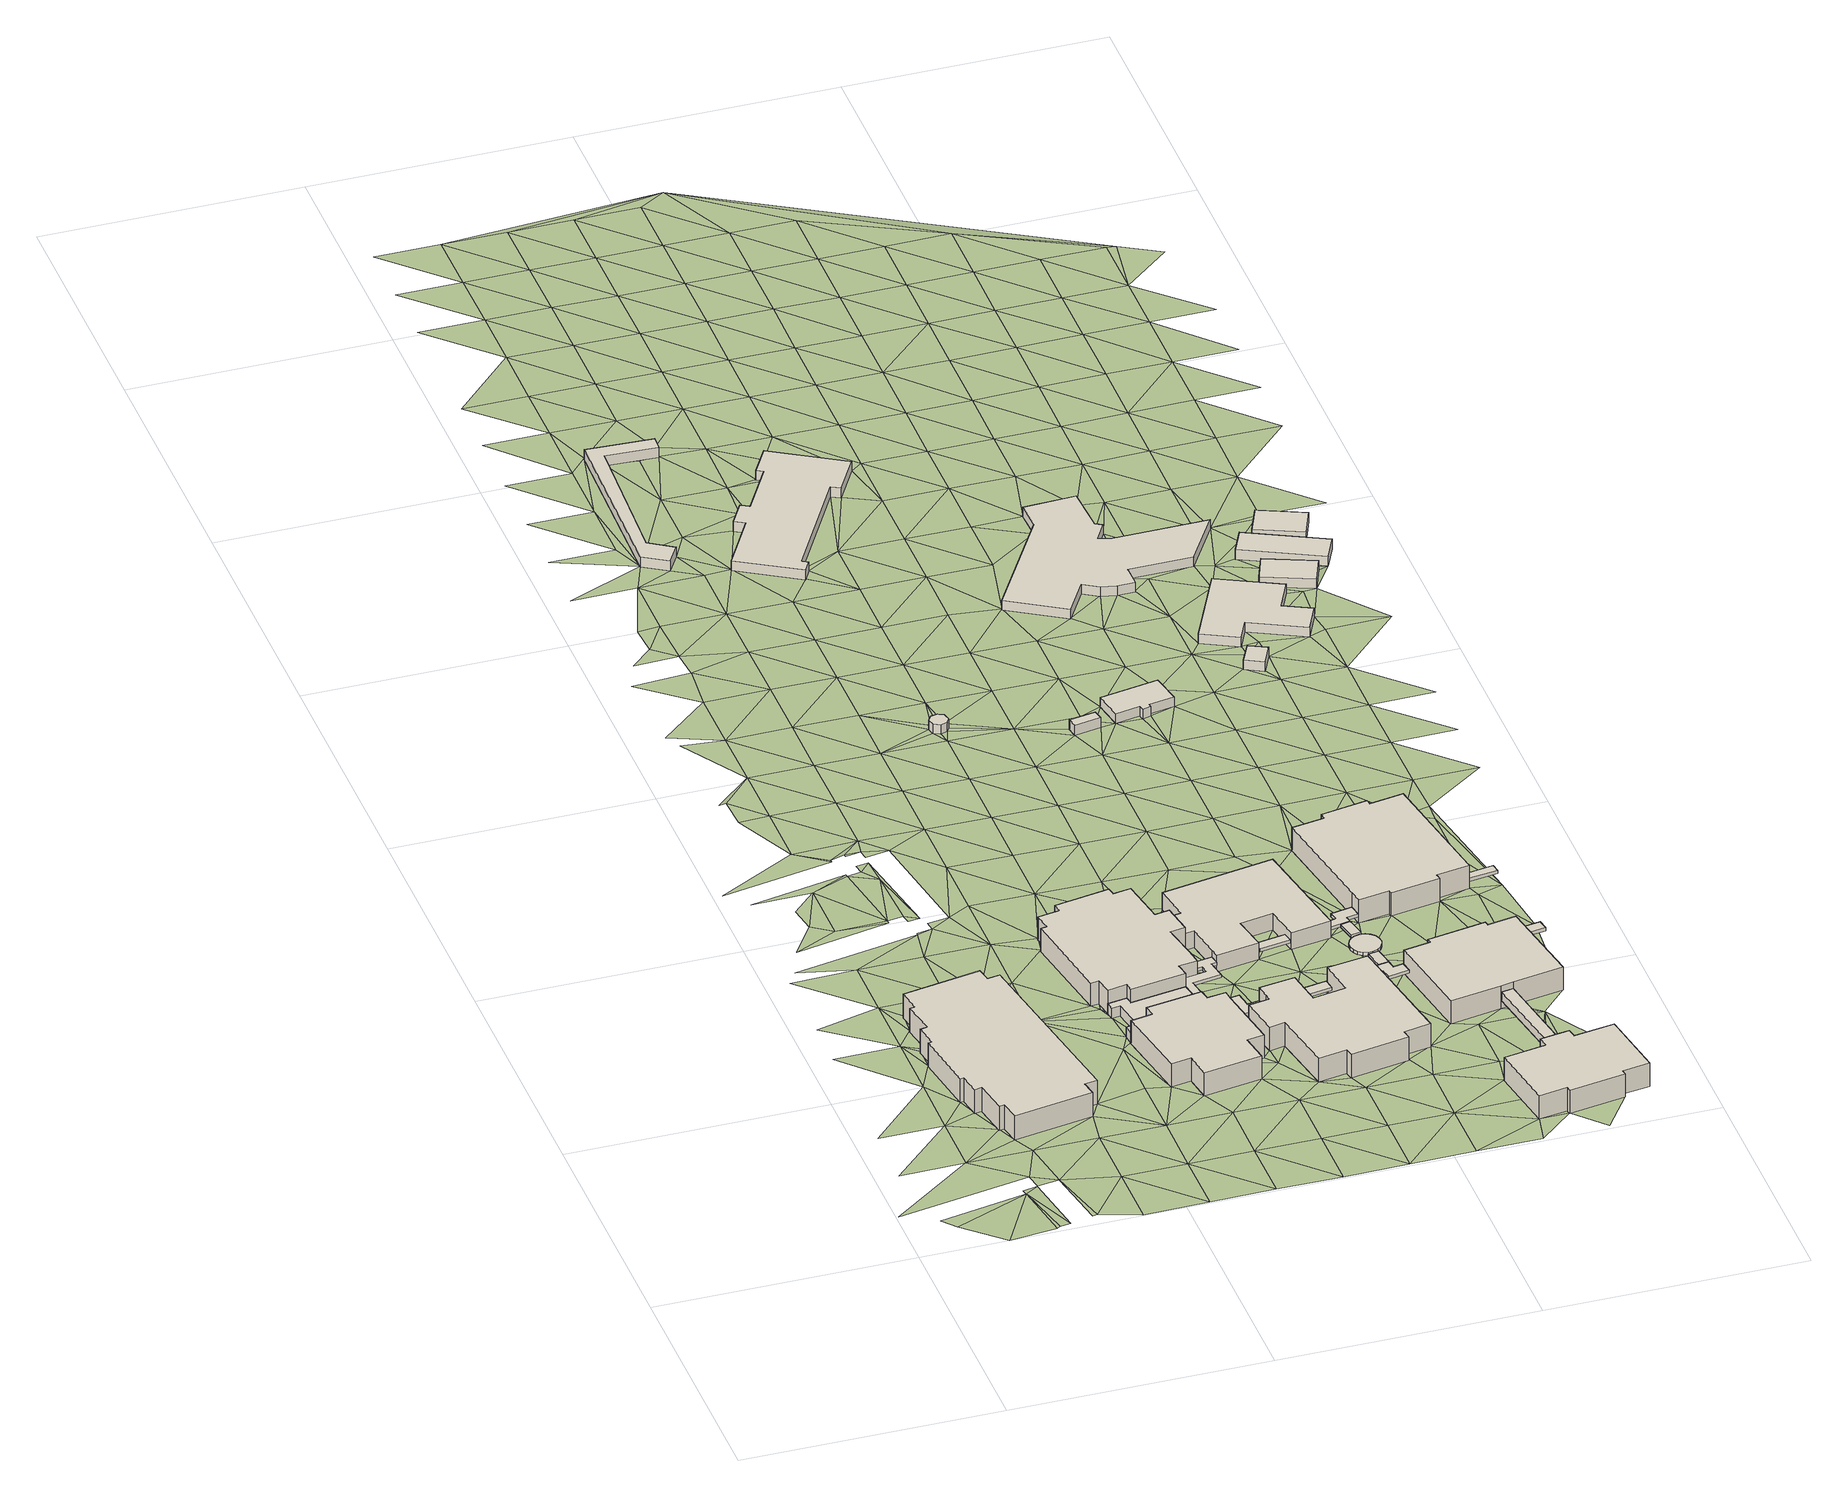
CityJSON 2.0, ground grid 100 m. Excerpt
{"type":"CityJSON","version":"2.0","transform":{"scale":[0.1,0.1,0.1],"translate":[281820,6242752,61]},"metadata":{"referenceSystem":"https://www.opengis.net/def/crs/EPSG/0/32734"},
"CityObjects":{
"building1":{"type":"Building","attributes":{"address":"Administration Bellville 7530 Cape Town","building":"university","building:levels":"3","building_height":9.7,"roof_height":71.95,"ground_height":62.25,"plus_code":"4FRW3J9R+435"},"geometry":[{"type":"Solid","lod":"1","boundaries":[[[[0,1,2,3]],[[1,4,5,2]],[[4,6,7,5]],[[6,8,9,7]],[[8,10,11,9]],[[10,12,13,11]],[[12,14,15,13]],[[14,16,17,15]],[[16,18,19,17]],[[18,20,21,19]],[[20,22,23,21]],[[22,24,25,23]],[[24,26,27,25]],[[26,28,29,27]],[[28,30,31,29]],[[30,32,33,31]],[[32,34,35,33]],[[34,36,37,35]],[[36,38,39,37]],[[38,0,3,39]],[[3,2,5,7,9,11,13,15,17,19,21,23,25,27,29,31,33,35,37,39]],[[38,36,34,32,30,28,26,24,22,20,18,16,14,12,10,8,6,4,1,0]]]]}]},
"building2":{"type":"Building","attributes":{"address":"Auditorium Bellville 7530 Cape Town","building":"university","building:levels":"3","building_height":9.7,"roof_height":71.85,"ground_height":62.15,"plus_code":"4FRW3J9R+39H"},"geometry":[{"type":"Solid","lod":"1","boundaries":[[[[40,41,42,43,44,45,46,47]],[[41,48,49,50,51,44,43,42]],[[48,52,53,54,51,50,49]],[[52,55,56,57,54,53]],[[55,58,59,60,57,56]],[[58,61,62,60,59]],[[61,63,64,62]],[[63,65,66,64]],[[65,67,68,66]],[[67,69,70,68]],[[69,71,72,70]],[[71,73,74,75,76,72]],[[73,77,78,79,80,76,75,74]],[[77,40,47,46,45,80,79,78]],[[45,44,51,54,57,60,62,64,66,68,70,72,76,80]],[[77,73,71,69,67,65,63,61,58,55,52,48,41,40]]]]}]},
"building3":{"type":"Building","attributes":{"building":"yes","building:levels":"1","building_height":4.1,"roof_height":66.41,"ground_height":62.31,"plus_code":"4FRW3J9R+597"},"geometry":[{"type":"Solid","lod":"1","boundaries":[[[[81,82,83,50]],[[82,84,85,83]],[[84,86,87,88,85]],[[86,89,90,91,88,87]],[[89,92,93,91,90]],[[92,94,95,93]],[[94,96,97,95]],[[96,98,99,97]],[[98,100,59,99]],[[100,101,56,59]],[[101,102,53,56]],[[102,81,50,53]],[[50,83,85,88,91,93,95,97,99,59,56,53]],[[102,101,100,98,96,94,92,89,86,84,82,81]]]]}]},
"building4":{"type":"Building","attributes":{"address":"Major Sport Hall Bellville 7530 Cape Town","building":"university","building:levels":"3","building_height":9.7,"roof_height":72.14,"ground_height":62.44,"plus_code":"4FRW3J9R+896"},"geometry":[{"type":"Solid","lod":"1","boundaries":[[[[103,104,105,106,107]],[[104,108,109,105]],[[108,110,111,109]],[[110,112,113,111]],[[112,114,115,113]],[[114,116,117,115]],[[116,118,119,117]],[[118,120,121,119]],[[120,122,123,121]],[[122,124,125,123]],[[124,126,127,125]],[[126,128,91,129,127]],[[128,130,88,131,129,91]],[[130,132,85,133,131,88]],[[132,134,135,83,136,133,85]],[[134,137,138,139,140,136,83,135]],[[137,141,142,143,144,140,139,138]],[[141,145,146,147,148,144,143,142]],[[145,149,150,151,152,148,147,146]],[[149,153,154,152,151,150]],[[153,155,156,157,154]],[[155,103,107,106,157,156]],[[106,105,109,111,113,115,117,119,121,123,125,127,129,131,133,136,140,144,148,152,154,157]],[[155,153,149,145,141,137,134,132,130,128,126,124,122,120,118,116,114,112,110,108,104,103]]]]}]},
"building5":{"type":"Building","attributes":{"building":"roof","building:levels":"1","building_height":4.1,"roof_height":66.41,"ground_height":62.31,"bottom_roof_height":65.11,"plus_code":"4FRW3J9R+5CG"},"geometry":[{"type":"Solid","lod":"1","boundaries":[[[[158,150,151,159]],[[150,146,147,151]],[[146,160,161,147]],[[160,162,163,161]],[[162,142,143,163]],[[142,138,139,143]],[[138,135,83,139]],[[135,49,50,83]],[[49,42,43,50]],[[42,47,46,43]],[[47,164,165,46]],[[164,166,167,165]],[[166,78,79,167]],[[78,74,75,79]],[[74,168,169,75]],[[168,170,171,169]],[[170,172,173,171]],[[172,174,175,173]],[[174,176,177,175]],[[176,178,179,177]],[[178,180,181,179]],[[180,182,183,181]],[[182,184,185,183]],[[184,158,159,185]],[[159,151,147,161,163,143,139,83,50,43,46,165,167,79,75,169,171,173,175,177,179,181,183,185]],[[184,182,180,178,176,174,172,170,168,74,78,166,164,47,42,49,135,138,142,162,160,146,150,158]]]]}]},
"building6":{"type":"Building","attributes":{"building":"yes","building:levels":"1","building_height":4.1,"roof_height":66.68,"ground_height":62.58,"plus_code":"4FRW3JCR+F24"},"geometry":[{"type":"Solid","lod":"1","boundaries":[[[[186,187,188,189]],[[187,190,191,188]],[[190,192,193,191]],[[192,194,195,193]],[[194,196,197,195]],[[196,198,199,197]],[[198,200,201,199]],[[200,186,189,201]],[[189,188,191,193,195,197,199,201]],[[200,198,196,194,192,190,187,186]]]]}]},
"building7":{"type":"Building","attributes":{"building":"bandstand","building:levels":"1","building_height":4.1,"roof_height":67.05,"ground_height":62.95,"plus_code":"4FRW3J9R+V82"},"geometry":[{"type":"Solid","lod":"1","boundaries":[[[[202,203,204,205]],[[203,206,207,204]],[[206,208,209,207]],[[208,210,211,209]],[[210,212,213,211]],[[212,214,215,213]],[[214,216,217,215]],[[216,202,205,217]],[[205,204,207,209,211,213,215,217]],[[216,214,212,210,208,206,203,202]]]]}]},
"building8":{"type":"Building","attributes":{"address":"Student Centre Bellville Cape Town","building":"university","building:levels":"3","building_height":9.7,"roof_height":71.95,"ground_height":62.25,"plus_code":"4FRW3J9R+3J6"},"geometry":[{"type":"Solid","lod":"1","boundaries":[[[[218,219,168,169,220,221,171,170]],[[219,222,223,220,169,168]],[[222,224,225,223]],[[224,226,227,225]],[[226,228,229,227]],[[228,230,231,229]],[[230,232,233,231]],[[232,234,235,233]],[[234,236,237,235]],[[236,238,239,237]],[[238,240,241,239]],[[240,242,243,241]],[[242,244,245,243]],[[244,246,247,245]],[[246,248,249,247]],[[248,250,251,249]],[[250,218,170,171,221,251]],[[221,220,223,225,227,229,231,233,235,237,239,241,243,245,247,249,251]],[[250,248,246,244,242,240,238,236,234,232,230,228,226,224,222,219,218]]]]}]},
"building9":{"type":"Building","attributes":{"building":"roof","building:levels":"1","building_height":4.1,"roof_height":66.35,"ground_height":62.25,"bottom_roof_height":65.05,"plus_code":"4FRW3J9R+4JJ"},"geometry":[{"type":"Solid","lod":"1","boundaries":[[[[252,253,254,255]],[[253,256,257,254]],[[256,258,259,257]],[[258,252,255,259]],[[255,254,257,259]],[[258,256,253,252]]]]}]},
"building10":{"type":"Building","attributes":{"building":"roof","building:levels":"1","building_height":4.1,"roof_height":66.61,"ground_height":62.51,"bottom_roof_height":65.31,"plus_code":"4FRW3J9R+7H4"},"geometry":[{"type":"Solid","lod":"1","boundaries":[[[[260,261,262,263]],[[261,264,265,262]],[[264,266,267,265]],[[266,260,263,267]],[[263,262,265,267]],[[266,264,261,260]]]]}]},
"building11":{"type":"Building","attributes":{"address":"Minor Sport Hall Bellville 7530 Cape Town","building":"university","building:levels":"2","building_height":6.9,"roof_height":69.41,"ground_height":62.51,"plus_code":"4FRW3J9R+8H7"},"geometry":[{"type":"Solid","lod":"1","boundaries":[[[[103,155,156,107]],[[155,268,269,270,271,156]],[[268,272,158,159,273,271,270,269]],[[272,274,275,273,159,158]],[[274,276,277,275]],[[276,278,279,277]],[[278,280,281,279]],[[280,282,283,281]],[[282,284,285,283]],[[284,286,287,285]],[[286,288,289,287]],[[288,290,291,289]],[[290,103,107,291]],[[107,156,271,273,275,277,279,281,283,285,287,289,291]],[[290,288,286,284,282,280,278,276,274,272,268,155,103]]]]}]},
"building12":{"type":"Building","attributes":{"address":"Maintenance Bellville 7530 Cape Town","building":"yes","building:levels":"1","building_height":4.1,"roof_height":66.31,"ground_height":62.21,"plus_code":"4FRW3JCR+97M"},"geometry":[{"type":"Solid","lod":"1","boundaries":[[[[292,293,294,295]],[[293,296,297,294]],[[296,298,299,297]],[[298,300,301,299]],[[300,302,303,301]],[[302,304,305,303]],[[304,306,307,305]],[[306,308,309,307]],[[308,310,311,309]],[[310,312,313,311]],[[312,314,315,313]],[[314,316,317,315]],[[316,318,319,317]],[[318,292,295,319]],[[295,294,297,299,301,303,305,307,309,311,313,315,317,319]],[[318,316,314,312,310,308,306,304,302,300,298,296,293,292]]]]}]},
"building13":{"type":"Building","attributes":{"building":"roof","building:levels":"1","building_height":4.1,"roof_height":66.58,"ground_height":62.48,"bottom_roof_height":65.28,"plus_code":"4FRW3J9R+4PW"},"geometry":[{"type":"Solid","lod":"1","boundaries":[[[[320,321,322,323]],[[321,324,325,322]],[[324,326,327,325]],[[326,328,329,327]],[[328,330,331,329]],[[330,332,333,331]],[[332,334,335,333]],[[334,320,323,335]],[[323,322,325,327,329,331,333,335]],[[334,332,330,328,326,324,321,320]]]]}]},
"building14":{"type":"Building","attributes":{"building":"public","building:levels":"1","amenity":"toilets","building_height":4.1,"roof_height":66.65,"ground_height":62.55,"plus_code":"4FRW3J9R+RG3"},"geometry":[{"type":"Solid","lod":"1","boundaries":[[[[336,337,338,339]],[[337,340,341,338]],[[340,342,343,341]],[[342,336,339,343]],[[339,338,341,343]],[[342,340,337,336]]]]}]},
"building15":{"type":"Building","attributes":{"building":"roof","building:levels":"1","building_height":4.1,"roof_height":66.62,"ground_height":62.52,"bottom_roof_height":65.32,"plus_code":"4FRW3J9R+5PG"},"geometry":[{"type":"Solid","lod":"1","boundaries":[[[[344,345,346,347]],[[345,348,349,346]],[[348,350,351,349]],[[350,344,347,351]],[[347,346,349,351]],[[350,348,345,344]]]]}]},
"building16":{"type":"Building","attributes":{"building":"roof","building:levels":"1","building_height":4.1,"roof_height":66.62,"ground_height":62.52,"bottom_roof_height":65.32,"plus_code":"4FRW3J9R+6P3"},"geometry":[{"type":"Solid","lod":"1","boundaries":[[[[352,353,354,355]],[[353,356,357,354]],[[356,358,359,357]],[[358,360,361,359]],[[360,362,363,361]],[[362,364,365,363]],[[364,366,367,365]],[[366,368,369,367]],[[368,370,371,369]],[[370,372,373,371]],[[372,374,375,373]],[[374,376,377,375]],[[376,378,379,377]],[[378,380,381,379]],[[380,382,383,381]],[[382,384,385,383]],[[384,386,387,385]],[[386,388,389,387]],[[388,352,355,389]],[[355,354,357,359,361,363,365,367,369,371,373,375,377,379,381,383,385,387,389]],[[388,386,384,382,380,378,376,374,372,370,368,366,364,362,360,358,356,353,352]]]]}]},
"building17":{"type":"Building","attributes":{"building":"roof","building:levels":"1","building_height":4.1,"roof_height":66.85,"ground_height":62.75,"bottom_roof_height":65.55,"plus_code":"4FRW3J9R+6PV"},"geometry":[{"type":"Solid","lod":"1","boundaries":[[[[390,391,392,393]],[[391,394,395,392]],[[394,396,397,395]],[[396,390,393,397]],[[393,392,395,397]],[[396,394,391,390]]]]}]},
"building18":{"type":"Building","attributes":{"building":"roof","building:levels":"1","building_height":4.1,"roof_height":66.85,"ground_height":62.75,"bottom_roof_height":65.55,"plus_code":"4FRW3J9R+7PF"},"geometry":[{"type":"Solid","lod":"1","boundaries":[[[[398,399,400,401]],[[399,402,403,400]],[[402,404,405,403]],[[404,406,407,405]],[[406,408,409,407]],[[408,410,411,409]],[[410,412,413,411]],[[412,398,401,413]],[[401,400,403,405,407,409,411,413]],[[412,410,408,406,404,402,399,398]]]]}]},
"building19":{"type":"Building","attributes":{"address":"Post Graduate Study and Student Services Bellville 7530 Cape Town","building":"university","building:levels":"3","building_height":9.7,"roof_height":72.31,"ground_height":62.61,"plus_code":"4FRW3J8R+RWR"},"geometry":[{"type":"Solid","lod":"1","boundaries":[[[[414,415,416,417,418,419,420,421]],[[415,422,423,418,417,416]],[[422,424,425,423]],[[424,426,427,425]],[[426,428,429,427]],[[428,430,431,429]],[[430,432,433,431]],[[432,434,435,433]],[[434,436,437,435]],[[436,438,439,437]],[[438,440,441,439]],[[440,442,443,441]],[[442,444,445,443]],[[444,414,421,420,419,445]],[[419,418,423,425,427,429,431,433,435,437,439,441,443,445]],[[444,442,440,438,436,434,432,430,428,426,424,422,415,414]]]]}]},
"building20":{"type":"Building","attributes":{"building":"bridge","building:levels":"2","building_height":6.9,"roof_height":69.71,"ground_height":62.81,"bottom_bridge_height":66.11,"plus_code":"4FRW3J8R+XV9"},"geometry":[{"type":"Solid","lod":"1","boundaries":[[[[416,421,420,417]],[[421,446,447,420]],[[446,448,449,447]],[[448,416,417,449]],[[417,420,447,449]],[[448,446,421,416]]]]}]},
"building21":{"type":"Building","attributes":{"building":"yes","building:levels":"1","building_height":4.1,"roof_height":66.59,"ground_height":62.49,"plus_code":"4FRW3J9R+RJC"},"geometry":[{"type":"Solid","lod":"1","boundaries":[[[[450,451,452,453]],[[451,454,455,452]],[[454,456,457,455]],[[456,458,459,457]],[[458,460,461,459]],[[460,462,463,461]],[[462,464,465,463]],[[464,450,453,465]],[[453,452,455,457,459,461,463,465]],[[464,462,460,458,456,454,451,450]]]]}]},
"building22":{"type":"Building","attributes":{"address":"Library Bellville 7530 Cape Town","building":"university","building:levels":"3","building_height":9.7,"roof_height":72.38,"ground_height":62.68,"plus_code":"4FRW3J9R+3VV"},"geometry":[{"type":"Solid","lod":"1","boundaries":[[[[466,467,446,447,468,469,449,448]],[[467,470,471,468,447,446]],[[470,472,473,471]],[[472,474,475,473]],[[474,476,477,475]],[[476,478,479,477]],[[478,480,481,479]],[[480,482,483,481]],[[482,484,485,483]],[[484,466,448,449,469,485]],[[469,468,471,473,475,477,479,481,483,485]],[[484,482,480,478,476,474,472,470,467,466]]]]}]},
"building23":{"type":"Building","attributes":{"address":"Construction Engineering Bellville 7530 Cape Town","building":"university","building:levels":"3","building_height":9.7,"roof_height":72.85,"ground_height":63.15,"plus_code":"4FRW3J9R+9RF"},"geometry":[{"type":"Solid","lod":"1","boundaries":[[[[486,487,488,489]],[[487,490,491,488]],[[490,492,493,491]],[[492,494,495,493]],[[494,496,497,495]],[[496,498,499,497]],[[498,500,501,499]],[[500,502,503,501]],[[502,504,505,503]],[[504,506,507,505]],[[506,508,509,507]],[[508,510,511,509]],[[510,486,489,511]],[[489,488,491,493,495,497,499,501,503,505,507,509,511]],[[510,508,506,504,502,500,498,496,494,492,490,487,486]]]]}]},
"building24":{"type":"Building","attributes":{"building":"roof","building:levels":"1","building_height":4.1,"roof_height":67,"ground_height":62.9,"bottom_roof_height":65.7,"plus_code":"4FRW3J9R+5X7"},"geometry":[{"type":"Solid","lod":"1","boundaries":[[[[512,513,514,515]],[[513,516,517,514]],[[516,518,519,517]],[[518,512,515,519]],[[515,514,517,519]],[[518,516,513,512]]]]}]},
"building25":{"type":"Building","attributes":{"building":"roof","building:levels":"1","building_height":4.1,"roof_height":67.23,"ground_height":63.13,"bottom_roof_height":65.93,"plus_code":"4FRW3J9R+8X2"},"geometry":[{"type":"Solid","lod":"1","boundaries":[[[[520,521,522,523]],[[521,524,525,522]],[[524,526,527,525]],[[526,520,523,527]],[[523,522,525,527]],[[526,524,521,520]]]]}]},
"building26":{"type":"Building","attributes":{"address":"South African Renewable Energy Technology Centre (SARETEC) Bellville 7530 Cape Town","building":"university","building:levels":"1","building_height":4.1,"roof_height":66.05,"ground_height":61.95,"plus_code":"4FRW3JCR+4MQ"},"geometry":[{"type":"Solid","lod":"1","boundaries":[[[[528,529,530,531]],[[529,532,533,530]],[[532,534,535,533]],[[534,536,537,535]],[[536,538,539,537]],[[538,540,541,539]],[[540,542,543,541]],[[542,544,545,543]],[[544,546,547,545]],[[546,548,549,547]],[[548,550,551,549]],[[550,552,553,551]],[[552,554,555,553]],[[554,556,557,555]],[[556,558,559,557]],[[558,528,531,559]],[[531,530,533,535,537,539,541,543,545,547,549,551,553,555,557,559]],[[558,556,554,552,550,548,546,544,542,540,538,536,534,532,529,528]]]]}]},
"building27":{"type":"Building","attributes":{"building":"garage","building:levels":"1","building_height":4.1,"roof_height":66.45,"ground_height":62.35,"plus_code":"4FRW3J9R+VR7"},"geometry":[{"type":"Solid","lod":"1","boundaries":[[[[560,561,562,563]],[[561,564,565,562]],[[564,566,567,565]],[[566,560,563,567]],[[563,562,565,567]],[[566,564,561,560]]]]}]},
"building28":{"type":"Building","attributes":{"address":"Bellville 7530 Cape Town","building":"greenhouse","building:levels":"1","building_height":4.1,"roof_height":66.32,"ground_height":62.22,"plus_code":"4FRW3J9R+XVJ"},"geometry":[{"type":"Solid","lod":"1","boundaries":[[[[568,569,570,571]],[[569,572,573,570]],[[572,574,575,573]],[[574,576,577,575]],[[576,578,579,577]],[[578,580,581,579]],[[580,582,583,581]],[[582,568,571,583]],[[571,570,573,575,577,579,581,583]],[[582,580,578,576,574,572,569,568]]]]}]},
"building29":{"type":"Building","attributes":{"address":"Bellville 7530 Cape Town","building":"greenhouse","building:levels":"1","building_height":4.1,"roof_height":66.3,"ground_height":62.2,"plus_code":"4FRW3JCR+2WQ"},"geometry":[{"type":"Solid","lod":"1","boundaries":[[[[584,585,586,587]],[[585,588,589,586]],[[588,590,591,589]],[[590,584,587,591]],[[587,586,589,591]],[[590,588,585,584]]]]}]},
"building30":{"type":"Building","attributes":{"address":"Bellville 7530 Cape Town","building":"greenhouse","building:levels":"1","building_height":4.1,"roof_height":66.25,"ground_height":62.15,"plus_code":"4FRW3JCR+3XJ"},"geometry":[{"type":"Solid","lod":"1","boundaries":[[[[592,593,594,595]],[[593,596,597,594]],[[596,598,599,597]],[[598,592,595,599]],[[595,594,597,599]],[[598,596,593,592]]]]}]},
"building31":{"type":"Building","attributes":{"address":"Bellville 7530 Cape Town","building":"greenhouse","building:levels":"1","building_height":4.1,"roof_height":66.34,"ground_height":62.24,"plus_code":"4FRW3JCR+4XP"},"geometry":[{"type":"Solid","lod":"1","boundaries":[[[[600,601,602,603]],[[601,604,605,602]],[[604,606,607,605]],[[606,600,603,607]],[[603,602,605,607]],[[606,604,601,600]]]]}]},
"terrain1":{"type":"TINRelief","geometry":[{"type":"CompositeSurface","lod":"1","boundaries":[[[608,609,610]],[[611,610,609]],[[612,613,614]],[[615,616,614]],[[611,617,610]],[[618,615,619]],[[610,617,620]],[[621,610,620]],[[622,610,623]],[[614,624,615]],[[621,623,610]],[[625,619,626]],[[627,614,613]],[[615,628,619]],[[624,614,36]],[[627,36,614]],[[615,629,628]],[[613,630,631]],[[624,629,615]],[[632,626,633]],[[634,619,628]],[[631,627,613]],[[634,626,619]],[[631,635,636]],[[629,637,628]],[[638,629,624]],[[624,36,639]],[[640,626,634]],[[634,641,640]],[[626,640,642]],[[643,633,644]],[[626,642,645]],[[626,645,633]],[[631,636,646]],[[645,647,633]],[[648,627,631]],[[646,636,649]],[[645,650,647]],[[36,627,651]],[[652,653,654]],[[648,631,646]],[[633,647,655]],[[655,644,633]],[[644,656,657]],[[648,651,627]],[[658,654,659]],[[652,660,653]],[[659,654,653]],[[646,649,661]],[[659,662,663]],[[664,665,666]],[[667,644,655]],[[647,668,655]],[[648,646,669]],[[670,659,653]],[[644,667,656]],[[661,669,646]],[[670,653,660]],[[671,672,651]],[[648,673,651]],[[674,675,676]],[[674,676,664]],[[667,655,668]],[[677,659,670]],[[659,677,662]],[[678,675,679]],[[669,673,648]],[[673,671,651]],[[664,666,680]],[[674,679,675]],[[681,682,668]],[[682,671,683]],[[684,656,667]],[[685,677,670]],[[669,661,686]],[[674,664,687]],[[656,684,688]],[[689,685,670]],[[664,680,687]],[[668,690,667]],[[691,689,692]],[[693,668,682]],[[673,694,671]],[[677,685,695]],[[693,682,683]],[[696,683,671]],[[685,689,691]],[[679,697,698]],[[684,667,690]],[[695,699,700]],[[680,701,687]],[[695,685,699]],[[702,701,703]],[[685,691,699]],[[694,696,671]],[[690,668,693]],[[704,679,674]],[[705,706,684]],[[707,708,697]],[[673,669,709]],[[687,701,702]],[[686,710,669]],[[687,704,674]],[[673,61,694]],[[684,690,705]],[[693,683,711]],[[712,702,713]],[[683,696,98]],[[679,714,697]],[[702,712,687]],[[669,710,709]],[[61,696,694]],[[707,715,716]],[[717,61,673]],[[718,683,98]],[[711,683,719]],[[705,690,720]],[[714,679,704]],[[719,683,718]],[[690,693,721]],[[673,709,717]],[[61,100,696]],[[722,723,724]],[[693,711,721]],[[705,725,712]],[[98,696,100]],[[705,720,725]],[[687,712,726]],[[727,710,686]],[[720,690,728]],[[729,61,717]],[[726,704,687]],[[697,730,707]],[[731,697,714]],[[732,711,719]],[[721,728,690]],[[96,718,98]],[[733,719,718]],[[732,719,733]],[[734,735,722]],[[96,736,718]],[[722,724,734]],[[730,715,707]],[[725,726,712]],[[730,697,731]],[[728,721,737]],[[738,714,704]],[[735,734,739]],[[740,709,710]],[[720,741,725]],[[742,717,709]],[[710,727,743]],[[728,741,720]],[[704,726,738]],[[744,724,715]],[[745,746,739]],[[747,748,728]],[[749,728,748]],[[731,714,750]],[[710,743,740]],[[715,730,744]],[[734,724,751]],[[745,752,753]],[[741,728,749]],[[748,747,749]],[[726,725,754]],[[750,714,738]],[[709,740,742]],[[739,734,751]],[[741,754,725]],[[755,756,752]],[[724,744,751]],[[757,743,727]],[[758,738,726]],[[759,730,731]],[[745,739,760]],[[750,761,731]],[[755,752,745]],[[741,749,762]],[[754,758,726]],[[763,764,755]],[[742,765,766]],[[730,759,744]],[[739,767,760]],[[759,731,761]],[[767,739,751]],[[740,230,742]],[[768,740,743]],[[765,769,766]],[[750,738,770]],[[81,771,772]],[[773,81,772]],[[742,230,765]],[[745,774,755]],[[757,768,743]],[[773,141,775]],[[758,770,738]],[[776,769,765]],[[777,763,778]],[[779,769,780]],[[781,754,741]],[[769,776,780]],[[751,744,782]],[[741,762,783]],[[760,767,194]],[[779,784,785]],[[206,761,750]],[[776,765,786]],[[755,774,763]],[[779,780,784]],[[773,772,787]],[[230,786,765]],[[788,194,789]],[[759,782,744]],[[740,790,230]],[[141,773,787]],[[791,772,785]],[[754,781,758]],[[792,762,793]],[[767,751,794]],[[740,768,790]],[[741,783,781]],[[770,795,750]],[[785,784,791]],[[796,778,797]],[[784,780,798]],[[799,141,274]],[[274,800,799]],[[750,208,206]],[[767,794,194]],[[801,802,800]],[[763,774,778]],[[750,795,208]],[[783,762,792]],[[803,788,789]],[[772,791,787]],[[798,804,784]],[[805,788,803]],[[794,789,194]],[[759,761,806]],[[784,804,791]],[[807,801,800]],[[787,274,141]],[[761,206,203]],[[800,274,807]],[[782,808,751]],[[809,796,797]],[[751,808,794]],[[230,810,811]],[[810,230,790]],[[812,770,758]],[[813,814,792]],[[203,806,761]],[[813,815,814]],[[807,816,801]],[[768,757,817]],[[812,758,781]],[[208,795,210]],[[815,818,814]],[[782,759,819]],[[787,791,820]],[[210,795,212]],[[778,774,821]],[[794,822,789]],[[783,792,823]],[[824,274,787]],[[790,768,817]],[[825,795,770]],[[803,826,805]],[[797,778,821]],[[817,757,827]],[[806,203,202]],[[806,819,759]],[[828,829,809]],[[202,216,806]],[[823,792,814]],[[803,789,830]],[[812,825,770]],[[808,831,794]],[[832,810,790]],[[781,783,833]],[[834,808,782]],[[835,805,826]],[[794,836,822]],[[795,837,212]],[[820,838,787]],[[822,830,789]],[[826,803,835]],[[774,839,821]],[[820,840,841]],[[797,842,809]],[[214,212,837]],[[787,838,824]],[[819,834,782]],[[216,214,837]],[[843,828,844]],[[833,812,781]],[[790,817,845]],[[783,823,833]],[[825,837,795]],[[842,797,821]],[[841,840,846]],[[806,216,847]],[[845,832,790]],[[803,848,835]],[[841,849,820]],[[803,830,848]],[[831,808,850]],[[819,806,847]],[[828,809,851]],[[849,838,820]],[[834,850,808]],[[852,844,853]],[[824,854,855]],[[849,841,846]],[[812,856,825]],[[847,216,837]],[[838,857,824]],[[851,809,842]],[[817,827,428]],[[850,858,831]],[[812,833,856]],[[824,857,854]],[[859,839,835]],[[823,814,860]],[[830,861,848]],[[828,862,844]],[[863,858,864]],[[859,835,848]],[[821,839,865]],[[866,832,867]],[[867,832,845]],[[342,837,825]],[[868,428,827]],[[834,819,869]],[[870,845,817]],[[842,821,865]],[[838,849,871]],[[847,872,819]],[[862,828,851]],[[850,864,858]],[[823,873,833]],[[874,848,861]],[[856,875,825]],[[838,876,857]],[[839,859,865]],[[877,817,428]],[[853,844,878]],[[342,825,875]],[[848,879,859]],[[819,872,869]],[[817,877,870]],[[880,850,834]],[[851,842,881]],[[837,342,340]],[[848,874,879]],[[845,882,867]],[[838,871,883]],[[878,844,862]],[[863,864,884]],[[876,838,883]],[[873,823,860]],[[885,856,833]],[[871,867,886]],[[837,887,847]],[[837,340,888]],[[865,881,842]],[[845,870,882]],[[867,889,886]],[[850,880,864]],[[859,879,890]],[[885,833,873]],[[834,869,880]],[[428,870,877]],[[891,428,868]],[[887,872,847]],[[851,892,862]],[[837,888,887]],[[482,871,886]],[[893,853,878]],[[336,342,875]],[[856,894,875]],[[865,859,895]],[[867,896,889]],[[881,892,851]],[[882,896,867]],[[871,482,883]],[[886,889,482]],[[890,895,859]],[[428,891,897]],[[888,340,337]],[[894,856,885]],[[876,898,860]],[[876,883,487]],[[899,884,864]],[[336,875,451]],[[878,862,900]],[[901,869,872]],[[864,880,902]],[[903,882,870]],[[487,898,876]],[[873,860,904]],[[905,881,865]],[[885,873,904]],[[872,887,906]],[[450,888,337]],[[486,860,898]],[[892,900,862]],[[336,451,337]],[[482,907,883]],[[864,908,899]],[[887,888,450]],[[909,903,870]],[[875,910,451]],[[903,896,882]],[[869,901,880]],[[875,894,910]],[[864,902,908]],[[895,905,865]],[[451,450,337]],[[487,486,898]],[[872,906,901]],[[486,904,860]],[[911,889,896]],[[487,883,912]],[[893,878,913]],[[895,890,318]],[[482,914,907]],[[915,892,881]],[[883,907,916]],[[900,913,878]],[[917,918,891]],[[885,919,894]],[[912,883,916]],[[905,915,881]],[[456,451,910]],[[904,919,885]],[[451,456,454]],[[920,902,880]],[[921,487,912]],[[887,450,922]],[[923,896,903]],[[899,908,318]],[[920,880,901]],[[924,853,893]],[[922,906,887]],[[900,892,925]],[[910,458,456]],[[913,926,893]],[[896,923,911]],[[923,903,927]],[[928,895,318]],[[929,930,927]],[[904,931,919]],[[894,932,910]],[[931,904,933]],[[905,895,934]],[[935,901,906]],[[915,925,892]],[[929,936,930]],[[908,928,318]],[[910,462,458]],[[923,927,930]],[[894,919,932]],[[928,934,895]],[[931,937,919]],[[938,916,907]],[[937,931,933]],[[464,922,450]],[[462,460,458]],[[939,911,923]],[[908,902,940]],[[941,913,900]],[[920,942,902]],[[916,943,912]],[[915,905,944]],[[945,906,922]],[[946,936,947]],[[925,941,900]],[[945,935,906]],[[930,936,946]],[[910,948,462]],[[908,940,928]],[[910,932,948]],[[902,942,940]],[[905,934,944]],[[923,930,946]],[[920,901,529]],[[949,926,913]],[[916,938,943]],[[923,950,939]],[[924,893,926]],[[937,951,919]],[[925,915,952]],[[941,949,913]],[[932,919,951]],[[953,934,928]],[[464,462,954]],[[952,915,944]],[[942,920,529]],[[922,464,955]],[[956,938,957]],[[954,462,948]],[[928,940,953]],[[958,935,945]],[[956,943,938]],[[959,951,937]],[[955,945,922]],[[925,960,941]],[[961,935,958]],[[949,962,926]],[[956,957,963]],[[964,943,965]],[[932,966,948]],[[944,934,967]],[[528,940,942]],[[960,925,952]],[[954,955,464]],[[943,956,968]],[[951,966,932]],[[934,953,967]],[[945,969,958]],[[528,942,529]],[[968,965,943]],[[949,941,970]],[[962,924,926]],[[971,959,972]],[[950,973,963]],[[973,956,963]],[[948,974,954]],[[971,951,959]],[[975,952,944]],[[969,945,976]],[[976,945,955]],[[968,956,973]],[[970,941,960]],[[940,977,953]],[[974,948,966]],[[944,967,975]],[[977,940,528]],[[954,978,955]],[[968,979,965]],[[962,949,980]],[[981,971,965]],[[973,979,968]],[[965,979,981]],[[982,960,952]],[[949,970,980]],[[969,976,983]],[[984,976,955]],[[985,966,951]],[[967,953,986]],[[951,971,985]],[[987,954,974]],[[954,987,978]],[[971,981,988]],[[975,982,952]],[[962,980,924]],[[955,989,984]],[[979,988,981]],[[561,955,978]],[[986,953,977]],[[976,990,983]],[[991,983,990]],[[971,988,992]],[[977,528,558]],[[970,960,993]],[[561,989,955]],[[992,988,979]],[[971,992,985]],[[994,974,966]],[[967,995,975]],[[982,993,960]],[[996,978,987]],[[976,984,569]],[[997,998,999]],[[966,985,994]],[[967,986,995]],[[990,976,569]],[[999,1000,997]],[[1001,980,970]],[[996,987,560]],[[991,990,1002]],[[989,561,1003]],[[987,974,1004]],[[1005,997,1006]],[[560,1003,561]],[[993,1001,970]],[[924,980,1007]],[[1005,1006,558]],[[1008,989,1003]],[[977,1009,986]],[[997,1000,1006]],[[977,558,1009]],[[982,975,1010]],[[1004,974,994]],[[975,995,1011]],[[985,992,1012]],[[990,569,1002]],[[987,1013,560]],[[982,1010,993]],[[558,1006,1009]],[[1001,1007,980]],[[975,1011,1010]],[[1014,1003,560]],[[999,1015,1000]],[[985,1012,994]],[[1003,1014,1008]],[[995,986,1016]],[[1004,1013,987]],[[1000,1017,1006]],[[1009,1016,986]],[[1002,569,1018]],[[1013,1014,560]],[[1019,1001,993]],[[994,1020,1004]],[[995,1021,1011]],[[1018,569,1022]],[[1019,993,1010]],[[1000,1015,1017]],[[1023,1009,1006]],[[995,1016,1021]],[[1015,1002,1018]],[[569,568,1022]],[[1024,1007,1001]],[[1023,1006,1017]],[[1007,1025,924]],[[1026,1014,1013]],[[1027,1013,1004]],[[1011,1028,1010]],[[584,1018,1022]],[[1019,1024,1001]],[[1029,1018,584]],[[1014,1026,1030]],[[1016,1009,1031]],[[1032,1018,1029]],[[1011,1021,1028]],[[1018,1032,1015]],[[1033,582,1030]],[[568,582,1033]],[[1022,568,1033]],[[1015,1023,1017]],[[1031,1009,1023]],[[1010,1034,1019]],[[1035,1022,1033]],[[1036,1026,1013]],[[1037,1021,1016]],[[1034,1010,1028]],[[1035,1033,1030]],[[1036,1030,1026]],[[596,1029,584]],[[1037,1016,1031]],[[1015,1032,1038]],[[1024,1025,1007]],[[1039,1024,1019]],[[601,1038,1032]],[[1023,1015,1040]],[[1035,1030,1036]],[[1028,1021,1041]],[[1019,1034,1039]],[[1015,1038,1042]],[[1032,604,601]],[[1040,1031,1023]],[[584,1043,596]],[[1041,1021,1037]],[[1015,1042,1040]],[[596,1043,1035]],[[1044,1034,1028]],[[1024,1039,1025]],[[598,604,1032]],[[1045,1037,1031]],[[1025,1046,924]],[[1044,1028,1041]],[[1038,606,1042]],[[1040,1045,1031]],[[1039,1034,1047]],[[1047,1034,1044]],[[1041,1037,1048]],[[1049,1040,1042]],[[1045,1050,1037]],[[1051,1025,1039]],[[1041,1048,1044]],[[1037,1050,1048]],[[1051,1039,1047]],[[1052,1045,1040]],[[1053,1047,1044]],[[1045,1052,1050]],[[1053,1044,1048]],[[1051,1054,1025]],[[1055,1051,1047]],[[1050,1056,1048]],[[1053,1055,1047]],[[1054,1046,1025]],[[1048,1057,1053]],[[1055,1054,1051]],[[1053,1058,1055]],[[1055,1046,1054]],[[1046,1055,1059]]]}]}
},
"vertices":[
[845,692,7],[895,701,7],[895,701,110],[845,692,110],[770,1432,7],[770,1432,110],[721,1424,7],[721,1424,110],[711,1478,7],[711,1478,110],[407,1425,7],[407,1425,110],[422,1336,7],[422,1336,110],[402,1333,7],[402,1333,110],[424,1204,7],[424,1204,110],[397,1198,7],[397,1198,110],[411,1111,7],[411,1111,110],[397,1109,7],[397,1109,110],[436,861,7],[436,861,110],[449,863,7],[449,863,110],[464,780,7],[464,780,110],[491,785,7],[491,785,110],[513,655,7],[513,655,110],[533,658,7],[533,658,110],[547,580,7],[547,580,110],[855,633,7],[855,633,110],
[1498,1082,9],[1425,1071,9],[1425,1071,41],[1425,1071,54],[1425,1071,108],[1498,1082,108],[1498,1082,54],[1498,1082,41],[1418,1113,9],[1418,1113,41],[1418,1113,54],[1418,1113,108],[1200,1079,9],[1200,1079,54],[1200,1079,108],[1208,1034,9],[1208,1034,54],[1208,1034,108],[1124,1019,9],[1124,1019,54],[1124,1019,108],[1175,718,9],[1175,718,108],[1255,732,9],[1255,732,108],[1271,630,9],[1271,630,108],[1496,666,9],[1496,666,108],[1478,776,9],[1478,776,108],[1545,787,9],[1545,787,108],[1509,1002,9],[1509,1002,41],[1509,1002,54],[1509,1002,108],[1502,1047,9],[1502,1047,41],[1502,1047,54],[1502,1047,108],
[1418,1113,11],[1398,1234,11],[1398,1234,54],[1183,1200,11],[1183,1200,54],[1178,1232,11],[1178,1232,41],[1178,1232,54],[1102,1219,11],[1102,1219,41],[1102,1219,54],[1108,1187,11],[1108,1187,54],[1140,1192,11],[1140,1192,54],[1161,1068,11],[1161,1068,54],[1120,1061,11],[1120,1061,54],[1124,1019,11],[1208,1034,11],[1200,1079,11],
[1465,1626,12],[1408,1616,12],[1408,1616,111],[1465,1626,111],[1465,1626,84],[1377,1797,12],[1377,1797,111],[1308,1785,12],[1308,1785,111],[1302,1817,12],[1302,1817,111],[1088,1780,12],[1088,1780,111],[1094,1745,12],[1094,1745,111],[1010,1731,12],[1010,1731,111],[1021,1664,12],[1021,1664,111],[996,1659,12],[996,1659,111],[1060,1280,12],[1060,1280,111],[1091,1285,12],[1091,1285,111],[1102,1219,12],[1102,1219,111],[1178,1232,12],[1178,1232,111],[1183,1200,12],[1183,1200,111],[1398,1234,12],[1398,1234,41],[1398,1234,111],[1390,1285,12],[1390,1285,41],[1390,1285,54],[1390,1285,111],[1461,1296,12],[1461,1296,41],[1461,1296,54],[1461,1296,111],[1457,1328,12],[1457,1328,41],[1457,1328,54],[1457,1328,111],[1451,1366,12],[1451,1366,41],[1451,1366,54],[1451,1366,111],[1427,1496,12],[1427,1496,111],[1485,1506,12],[1485,1506,84],[1485,1506,111],
[1544,1381,41],[1544,1381,54],[1492,1333,41],[1492,1333,54],[1497,1302,41],[1497,1302,54],[1529,1087,41],[1529,1087,54],[1535,1052,41],[1535,1052,54],[1627,1021,41],[1627,1021,54],[1619,1071,41],[1619,1071,54],[1572,1063,41],[1572,1063,54],[1562,1125,41],[1562,1125,54],[1452,1108,41],[1452,1108,54],[1430,1248,41],[1430,1248,54],[1541,1266,41],[1541,1266,54],[1529,1340,41],[1529,1340,54],[1550,1343,41],[1550,1343,54],
[667,5052,14],[408,5065,14],[408,5065,57],[667,5052,57],[389,4370,14],[389,4370,57],[482,4312,14],[482,4312,57],[530,4387,14],[530,4387,57],[436,4448,14],[436,4448,57],[463,5005,14],[463,5005,57],[664,4995,14],[664,4995,57],
[1085,3110,20],[1059,3105,20],[1059,3105,60],[1085,3110,60],[1044,3082,20],[1044,3082,60],[1050,3055,20],[1050,3055,60],[1076,3042,20],[1076,3042,60],[1103,3049,20],[1103,3049,60],[1115,3069,20],[1115,3069,60],[1108,3100,20],[1108,3100,60],
[1619,1071,9],[1627,1021,9],[1627,1021,110],[1619,1071,110],[1632,993,9],[1632,993,110],[1550,979,9],[1550,979,110],[1578,824,9],[1578,824,110],[1638,835,9],[1638,835,110],[1683,585,9],[1683,585,110],[1793,605,9],[1793,605,110],[1799,573,9],[1799,573,110],[2028,614,9],[2028,614,110],[2022,650,9],[2022,650,110],[2127,668,9],[2127,668,110],[2046,1139,9],[2046,1139,110],[1887,1115,9],[1887,1115,110],[1911,974,9],[1911,974,110],[1781,951,9],[1781,951,110],[1758,1092,9],[1758,1092,110],
[1762,1093,40],[1770,1049,40],[1770,1049,53],[1762,1093,53],[1890,1069,40],[1890,1069,53],[1883,1114,40],[1883,1114,53],
[1712,1410,43],[1719,1372,43],[1719,1372,56],[1712,1410,56],[1840,1392,43],[1840,1392,56],[1833,1431,43],[1833,1431,56],
[1522,1513,12],[1522,1513,41],[1522,1513,54],[1522,1513,84],[1544,1381,12],[1544,1381,84],[1550,1343,12],[1550,1343,84],[1716,1371,12],[1716,1371,84],[1691,1507,12],[1691,1507,84],[1820,1529,12],[1820,1529,84],[1844,1393,12],[1844,1393,84],[2001,1420,12],[2001,1420,84],[1924,1850,12],[1924,1850,84],[1487,1774,12],[1487,1774,84],[1511,1632,12],[1511,1632,84],
[1013,4867,11],[948,4758,11],[948,4758,53],[1013,4867,53],[973,4744,11],[973,4744,53],[860,4553,11],[860,4553,53],[827,4572,11],[827,4572,53],[773,4481,11],[773,4481,53],[812,4458,11],[812,4458,53],[690,4251,11],[690,4251,53],[923,4115,11],[923,4115,53],[949,4160,11],[949,4160,53],[928,4172,11],[928,4172,53],[1167,4578,11],[1167,4578,53],[1201,4559,11],[1201,4559,53],[1288,4706,11],[1288,4706,53],
[2049,1140,43],[2056,1099,43],[2056,1099,56],[2049,1140,56],[2094,1106,43],[2094,1106,56],[2101,1068,43],[2101,1068,56],[2182,1083,43],[2182,1083,56],[2174,1127,43],[2174,1127,56],[2136,1120,43],[2136,1120,56],[2129,1155,43],[2129,1155,56],
[1630,2912,15],[1623,2952,15],[1623,2952,57],[1630,2912,57],[1521,2935,15],[1521,2935,57],[1528,2894,15],[1528,2894,57],
[2130,1157,43],[2117,1230,43],[2117,1230,56],[2130,1157,56],[2076,1223,43],[2076,1223,56],[2089,1150,43],[2089,1150,56],
[2146,1286,43],[2144,1305,43],[2144,1305,56],[2146,1286,56],[2136,1323,43],[2136,1323,56],[2122,1337,43],[2122,1337,56],[2105,1346,43],[2105,1346,56],[2085,1349,43],[2085,1349,56],[2066,1345,43],[2066,1345,56],[2049,1335,43],[2049,1335,56],[2036,1320,43],[2036,1320,56],[2029,1302,43],[2029,1302,56],[2028,1283,43],[2028,1283,56],[2033,1265,43],[2033,1265,56],[2044,1249,43],[2044,1249,56],[2060,1237,43],[2060,1237,56],[2078,1231,43],[2078,1231,56],[2095,1232,43],[2095,1232,56],[2116,1239,43],[2116,1239,56],[2131,1251,43],[2131,1251,56],[2141,1267,43],[2141,1267,56],
[2040,1425,45],[2055,1351,45],[2055,1351,58],[2040,1425,58],[2093,1359,45],[2093,1359,58],[2077,1433,45],[2077,1433,58],
[1996,1458,45],[2003,1420,45],[2003,1420,58],[1996,1458,58],[2077,1436,45],[2077,1436,58],[2073,1459,45],[2073,1459,58],[2118,1467,45],[2118,1467,58],[2110,1516,45],[2110,1516,58],[2027,1500,45],[2027,1500,58],[2033,1465,45],[2033,1465,58],
[2543,466,13],[2497,459,13],[2497,459,51],[2497,459,87],[2497,459,113],[2543,466,113],[2543,466,87],[2543,466,51],[2465,454,13],[2465,454,113],[2472,412,13],[2472,412,113],[2308,385,13],[2308,385,113],[2352,118,13],[2352,118,113],[2462,136,13],[2462,136,113],[2465,118,13],[2465,118,113],[2685,153,13],[2685,153,113],[2682,173,13],[2682,173,113],[2788,190,13],[2788,190,113],[2744,461,13],[2744,461,113],[2586,436,13],[2586,436,113],[2580,472,13],[2580,472,113],
[2484,818,51],[2484,818,87],[2437,809,51],[2437,809,87],
[1669,3034,15],[1689,2919,15],[1689,2919,56],[1669,3034,56],[1784,2936,15],[1784,2936,56],[1788,2917,15],[1788,2917,56],[1821,2923,15],[1821,2923,56],[1819,2938,15],[1819,2938,56],[1918,2955,15],[1918,2955,56],[1896,3074,15],[1896,3074,56],
[2437,809,15],[2484,818,15],[2484,818,114],[2437,809,114],[2681,851,15],[2681,851,114],[2620,1204,15],[2620,1204,114],[2509,1185,15],[2509,1185,114],[2506,1203,15],[2506,1203,114],[2278,1164,15],[2278,1164,114],[2282,1145,15],[2282,1145,114],[2177,1127,15],[2177,1127,114],[2236,775,15],[2236,775,114],
[2112,1516,18],[2120,1468,18],[2120,1468,118],[2112,1516,118],[2241,1488,18],[2241,1488,118],[2243,1474,18],[2243,1474,118],[2435,1506,18],[2435,1506,118],[2431,1528,18],[2431,1528,118],[2560,1550,18],[2560,1550,118],[2475,2047,18],[2475,2047,118],[2344,2025,18],[2344,2025,118],[2340,2046,18],[2340,2046,118],[2159,2015,18],[2159,2015,118],[2163,1990,18],[2163,1990,118],[2035,1969,18],[2035,1969,118],
[2623,1205,47],[2630,1162,47],[2630,1162,60],[2623,1205,60],[2722,1177,47],[2722,1177,60],[2715,1219,47],[2715,1219,60],
[2557,1584,49],[2562,1550,49],[2562,1550,62],[2557,1584,62],[2670,1566,49],[2670,1566,62],[2665,1601,49],[2665,1601,62],
[1777,4251,9],[1782,4138,9],[1782,4138,50],[1777,4251,50],[1527,3724,9],[1527,3724,50],[1742,3594,9],[1742,3594,50],[1826,3731,9],[1826,3731,50],[1884,3696,9],[1884,3696,50],[1943,3682,9],[1943,3682,50],[2012,3683,9],[2012,3683,50],[2011,3767,9],[2011,3767,50],[2257,3769,9],[2257,3769,50],[2386,3972,9],[2386,3972,50],[2014,3970,9],[2014,3970,50],[1970,3984,9],[1970,3984,50],[2014,4059,9],[2014,4059,50],[1987,4076,9],[1987,4076,50],[1979,4260,9],[1979,4260,50],
[2334,3146,14],[2264,3180,14],[2264,3180,55],[2334,3146,55],[2223,3098,14],[2223,3098,55],[2293,3064,14],[2293,3064,55],
[2515,3502,12],[2275,3618,12],[2275,3618,53],[2515,3502,53],[2122,3304,12],[2122,3304,53],[2260,3237,12],[2260,3237,53],[2302,3322,12],[2302,3322,53],[2510,3221,12],[2510,3221,53],[2563,3330,12],[2563,3330,53],[2456,3381,12],[2456,3381,53],
[2478,3681,11],[2437,3574,11],[2437,3574,53],[2478,3681,53],[2629,3500,11],[2629,3500,53],[2671,3606,11],[2671,3606,53],
[2458,3862,10],[2411,3764,10],[2411,3764,52],[2458,3862,52],[2711,3621,10],[2711,3621,52],[2758,3719,10],[2758,3719,52],
[2553,3975,11],[2505,3863,11],[2505,3863,53],[2553,3975,53],[2683,3789,11],[2683,3789,53],[2730,3901,11],[2730,3901,53],
[144,193,1],[189,137,1],[482,252,5],[339,0,2],[10,263,1],[525,348,5],[339,500,6],[339,740,8],[90,500,4],[522,17,3],[90,740,6],[339,990,11],[536,26,3],[576,32,3],[478,274,5],[534,283,5],[513,655,10],[90,1250,11],[339,1250,13],[588,500,7],[436,861,8],[464,780,10],[536,285,5],[622,299,5],[93,1442,12],[339,1500,15],[397,1109,11],[664,50,3],[683,54,3],[449,863,8],[491,785,10],[533,658,10],[397,1198,13],[411,1111,11],[424,1204,13],[90,1745,13],[339,1745,16],[402,1333,13],[836,250,5],[407,1425,15],[836,500,7],[836,0,4],[422,1336,13],[855,633,8],[172,1918,15],[339,1995,18],[262,2051,18],[588,1500,17],[608,1879,22],[127,1801,13],[245,2151,19],[339,2245,19],[536,1981,22],[1085,0,6],[483,2311,23],[109,2247,15],[339,2495,20],[31,2333,15],[462,2406,20],[588,1745,20],[711,1478,17],[1085,250,6],[534,1993,22],[895,701,8],[845,692,8],[1085,500,7],[339,2745,21],[220,2868,21],[225,2742,21],[484,2300,23],[192,2867,18],[339,2995,20],[460,2418,20],[721,1424,15],[770,1432,15],[836,1250,14],[671,1897,22],[588,2245,23],[1333,0,8],[588,2495,24],[610,1887,22],[597,2004,22],[836,1745,19],[648,1974,22],[603,1967,22],[836,1500,15],[1085,740,9],[540,2310,23],[1085,990,11],[339,3245,18],[178,3265,15],[582,2356,23],[534,2348,23],[516,2427,24],[577,2427,24],[517,2417,24],[588,2745,24],[751,1949,21],[665,1935,22],[339,3495,17],[145,3328,15],[1333,500,9],[1333,250,8],[1060,1280,13],[675,2405,24],[583,2390,24],[588,2995,22],[355,3684,15],[130,3674,13],[1271,630,10],[1108,1187,13],[1085,1250,13],[836,1995,21],[996,1659,18],[261,3869,15],[176,3791,13],[347,3797,15],[836,2245,22],[836,2495,22],[1582,0,8],[1010,1731,18],[1255,732,10],[588,3495,18],[588,3245,20],[1091,1285,13],[1102,1219,13],[339,3995,15],[254,3985,15],[1140,1192,13],[1021,1664,18],[836,2745,22],[339,4245,15],[1582,500,9],[1085,1995,18],[1496,666,10],[1582,250,8],[588,3745,15],[389,4370,15],[90,4245,14],[1094,1745,18],[1085,1745,18],[1088,1780,18],[836,2995,20],[588,3995,15],[339,4495,15],[90,4495,15],[1085,2245,20],[339,4740,16],[90,4740,16],[1830,0,9],[1085,2495,20],[836,3495,17],[482,4312,15],[836,3245,18],[1302,1817,16],[339,4990,19],[90,4990,19],[1582,740,10],[1478,776,10],[588,4245,15],[1830,250,10],[1545,787,10],[1085,2745,21],[1425,1071,11],[1498,1082,11],[1398,1234,13],[408,5065,19],[1390,1285,13],[1578,824,10],[90,5250,22],[339,5250,21],[1509,1002,11],[1550,979,11],[1333,2245,17],[836,3745,15],[1333,1995,17],[1582,990,11],[1502,1047,11],[1638,835,10],[1582,1250,12],[436,4448,15],[588,4495,14],[1830,500,10],[1619,1071,11],[1377,1797,16],[1308,1785,16],[690,4251,15],[1085,2995,20],[90,5490,21],[339,5490,21],[1632,993,11],[1457,1328,13],[1451,1366,13],[1485,1506,14],[1427,1496,14],[588,4740,15],[1627,1021,11],[463,5005,19],[1085,3245,18],[1544,1381,14],[836,3995,14],[339,5740,23],[1799,573,10],[1793,605,10],[1333,2495,18],[1408,1616,14],[1487,1774,15],[1465,1626,15],[1522,1513,14],[2079,250,12],[1511,1632,15],[1085,3495,17],[1758,1092,12],[588,5250,20],[773,4481,13],[1582,1995,16],[1716,1371,13],[1333,2745,19],[588,4990,18],[2079,0,11],[339,5990,21],[90,5990,20],[827,4572,13],[923,4115,14],[2028,614,13],[1582,2245,17],[1085,3745,14],[664,4995,18],[812,4458,13],[1333,2995,18],[1830,1250,13],[667,5052,18],[1781,951,12],[1830,990,12],[588,5490,20],[90,6240,17],[339,6240,17],[2079,500,13],[1911,974,12],[1333,3245,17],[836,4740,13],[1887,1115,12],[1085,3995,14],[588,5740,21],[90,6490,16],[339,6490,16],[1820,1529,15],[1691,1507,14],[1582,2495,16],[1844,1393,15],[949,4160,14],[836,4990,16],[1924,1850,18],[860,4553,13],[588,5990,20],[928,4172,14],[1085,4245,13],[836,5250,18],[2022,650,14],[2127,668,14],[2328,0,13],[1333,3745,14],[2308,385,15],[2046,1139,15],[1333,3495,15],[1830,1995,18],[973,4744,12],[1582,2745,17],[2001,1420,18],[2328,250,15],[588,6240,17],[948,4758,13],[1333,3995,13],[836,5490,18],[2328,500,15],[2079,1250,15],[1167,4578,12],[1830,2245,19],[2079,990,15],[1582,3245,14],[1582,2995,15],[2236,775,16],[1013,4867,12],[2465,118,14],[836,5740,20],[588,6490,15],[1830,2495,18],[1085,4990,15],[2328,740,16],[2462,136,16],[2079,1500,18],[1201,4559,12],[836,5990,18],[1527,3724,12],[1333,4245,12],[2465,454,17],[2035,1969,20],[1085,5250,16],[1582,3495,13],[2278,1164,17],[1333,4495,12],[2472,412,17],[1830,2745,16],[2437,809,16],[2243,1474,20],[836,6240,15],[2282,1145,17],[1085,5490,17],[2328,1250,17],[2576,0,14],[2685,153,16],[2079,2245,22],[1582,3995,12],[2241,1488,20],[1830,3245,13],[2576,740,18],[1190,6554,16],[1085,5740,18],[836,6490,15],[2497,459,17],[1333,4740,11],[2543,466,17],[2576,500,17],[2079,1995,20],[2079,2495,20],[2163,1990,20],[1333,4990,13],[1742,3594,12],[2580,472,17],[2159,2015,20],[2506,1203,19],[2484,818,18],[1582,4495,11],[1085,5990,18],[1582,4245,11],[2435,1506,20],[1333,5250,15],[1830,3495,12],[2744,461,19],[2586,436,17],[2079,2745,17],[1085,6240,16],[2681,851,18],[2328,2245,23],[1333,5490,16],[1582,4740,10],[2079,2995,15],[2079,3245,13],[2576,1250,19],[2509,1185,19],[1884,3696,11],[2340,2046,22],[1333,5740,18],[1826,3731,11],[1085,6490,16],[2620,1204,19],[2431,1528,20],[2560,1550,21],[2328,2495,21],[1582,4990,12],[2576,1500,21],[1943,3682,11],[1333,5990,17],[2475,2047,23],[2344,2025,22],[2711,1256,21],[2328,2745,18],[1582,5250,14],[2079,3495,12],[1830,4495,10],[2223,3098,16],[2677,1531,21],[1333,6240,16],[2576,1745,23],[1582,5490,14],[2012,3683,10],[2122,3304,13],[2576,2245,24],[1830,4740,10],[2328,2995,16],[2576,1995,23],[2260,3237,14],[2079,3745,10],[2011,3767,10],[2581,2073,23],[1582,5740,15],[2576,2495,22],[1830,4990,11],[2293,3064,16],[2014,4059,10],[1970,3984,10],[2014,3970,10],[2079,3995,10],[1582,5990,16],[2257,3769,11],[2328,3245,13],[2576,2745,19],[1987,4076,10],[2079,4245,9],[1582,6240,16],[2302,3322,14],[2079,4495,9],[1830,5490,13],[1830,5250,13],[2825,2245,25],[2576,2995,16],[2510,3221,14],[2386,3972,12],[2079,4740,10],[2328,3995,12],[2328,3745,11],[1830,5740,15],[2825,2495,23],[2079,4990,15],[2437,3574,12],[2328,4245,12],[1830,5990,16],[2079,5990,18],[2576,3245,14],[2825,2745,21],[2079,5250,15],[2411,3764,11],[2563,3330,14],[2328,4495,13],[2458,3862,11],[2576,3495,12],[2079,5490,16],[2629,3500,12],[2825,3245,16],[2328,4740,14],[2553,3975,12],[2079,5740,17],[2576,4245,13],[2328,4990,18],[2576,3995,12],[2671,3606,12],[2328,5250,17],[2576,4495,15],[2611,5734,16],[2328,5490,17],[2576,4990,17],[2825,3995,11],[2576,4740,18],[2328,5740,17],[2825,4495,13],[2576,5250,17],[2576,5740,16],[2576,5490,16],[2825,4740,17],[2825,4990,17],[2825,5250,18],[2763,5646,17]
]}
